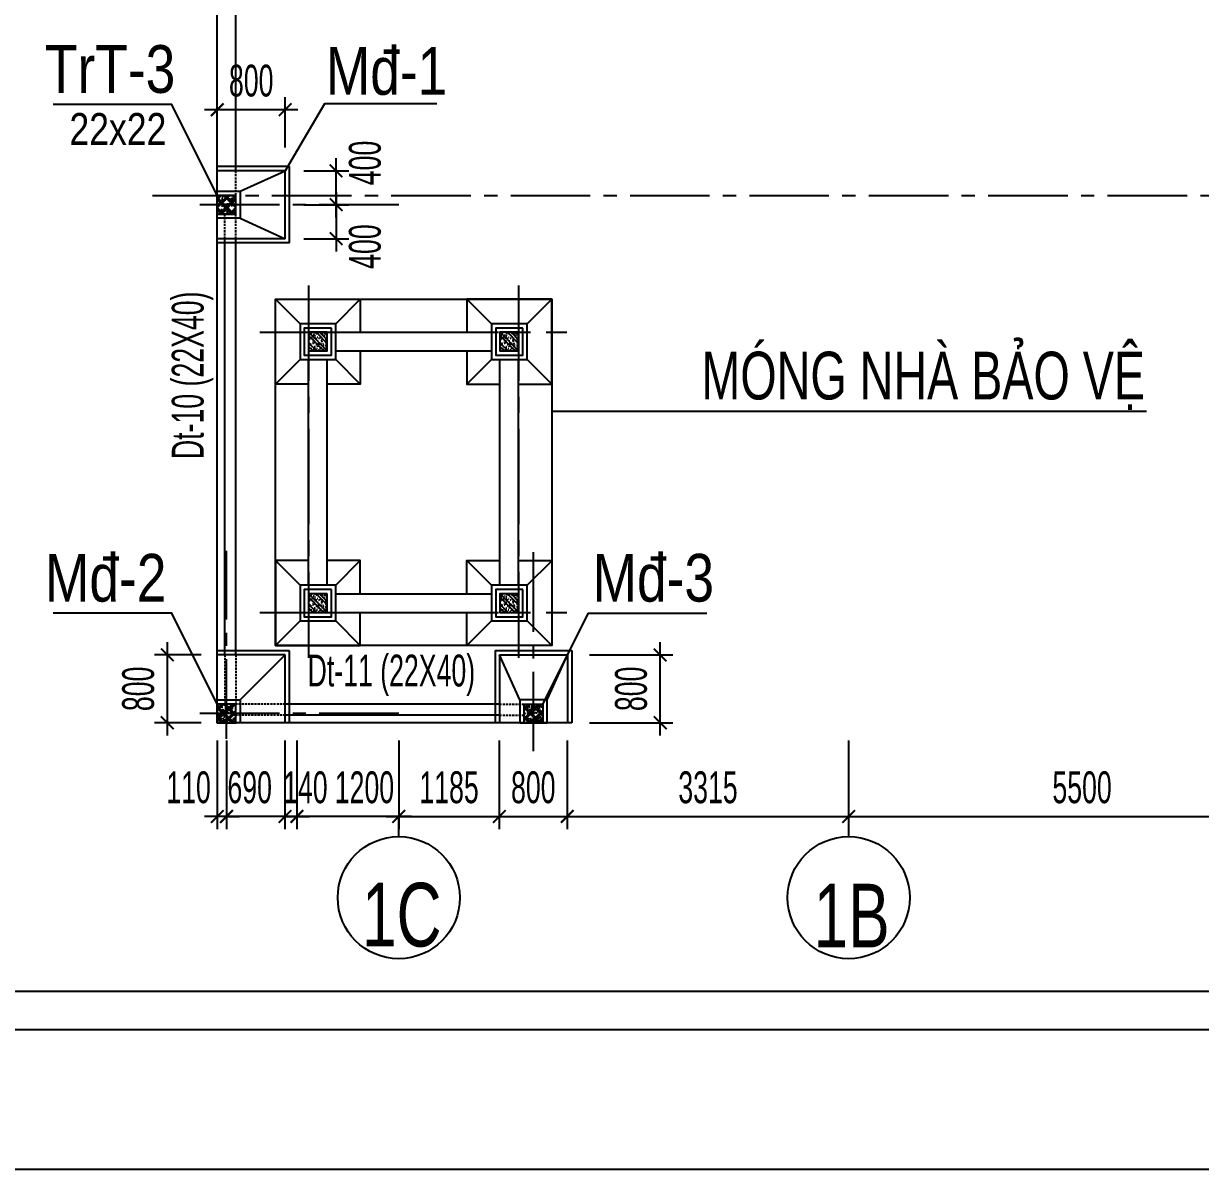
# Model space of a CAD drawing. Extents: x 195594 to 457145, y -254194 to -165094.
# Drawn here: x 208329 to 222194, y -254194 to -240694 of the extents above; entities that cross this region are included whole.
import ezdxf
from ezdxf.enums import TextEntityAlignment as Align

# ---------------------------------------------------------------- set-up
doc = ezdxf.new("R2010")
doc.units = 0
doc.header["$LTSCALE"] = 0.5
doc.header["$MEASUREMENT"] = 0
doc.linetypes.add('CENTER2', pattern=[1.125, 0.75, -0.125, 0.125, -0.125])
doc.linetypes.add('HIDDEN', pattern=[0.375, 0.25, -0.125])
doc.layers.get('0').update_dxf_attribs({"linetype": 'CONTINUOUS'})
doc.layers.get('Defpoints').update_dxf_attribs({"linetype": 'CONTINUOUS'})
for name, color, linetype in [('CDC -TEXT KHUNG', 7, 'CONTINUOUS'), ('CDC-KHUNGTEN', 7, 'CONTINUOUS'), ('CDC.01.AXIS', 160, 'CENTER2'), ('CDC.02.DIM', 1, 'CONTINUOUS'), ('CDC.03.BORDER', 3, 'CONTINUOUS'), ('CDC.04.HIDDEN', 8, 'HIDDEN'), ('CDC.06.TEXT', 2, 'CONTINUOUS'), ('CDC.10.HATCH', 9, 'CONTINUOUS'), ('CDC.11.NOTE', 8, 'CONTINUOUS'), ('CDC.14.STEELNUM', 9, 'CONTINUOUS')]:
    doc.layers.add(name, color=color, linetype=linetype)
doc.layers.add('Tpl_Bound', color=1, linetype='CONTINUOUS', plot=False)
doc.styles.add('ARIAL', font='arial.ttf', dxfattribs={"width": 0.6})
doc.dimstyles.new('150', dxfattribs={"dimscale": 150, "dimtxt": 2.5, "dimasz": 1, "dimexe": 1, "dimexo": 0, "dimgap": 1, "dimtad": 1, "dimdec": 0, "dimdsep": 46, "dimtxsty": 'ARIAL', "dimblk": 'ARCHTICK', "dimcen": 1, "dimdle": 1, "dimclrd": 1, "dimclre": 1, "dimclrt": 2, "dimadec": 0, "dimazin": 0, "dimtfac": 0.00072, "dimtdec": 0, "dimtix": 1, "dimtmove": 2, "dimatfit": 3, "dimldrblk": 'ARCHTICK', "dimfxl": 1, "dimtolj": 1, "dimarcsym": 0})
pattern_1 = [(140, (564264.32, -1905488.6), (12.550427, 143.4520365), [15, -165]), (85, (564264.32, -1905488.6), (-150.438427, -27.750267), [12, -132]), (190.4514, (564265.37, -1905476.64), (-137.887908, 115.701876), [12.748038, -140.228422]), (136.1842, (564224.32, -1905488.6), (33.103803, 213.44821), [22.5, -247.5]), (186.6356, (564227.08, -1905470.8), (-194.823574, 186.93254), [19.122058, -210.3426]), (81.1842, (564224.32, -1905488.6), (-194.82372, 186.93239), [18, -198]), (111, (564234.32, -1905468.6), (80.523778, 119.3814104), [15, -165]), (56, (564234.32, -1905468.6), (-145.030009, 48.663066), [12, -132]), (161.4514, (564241.03, -1905458.65), (-64.506099, 168.044526), [12.748038, -140.228422]), (127.5, (564264.325, -1905488.597), (-66.5787708, 2.431971), [0, -130.4, 0, -134, 0, -132.5]), (97.5, (564264.325, -1905488.6), (-78.8823424, 52.6139075), [0, -76.4, 0, -127.4, 0, -50.5]), (57.5, (564264.325, -1905533.197), (4.5109743, 106.7644872), [0, -50, 0, -156, 0, -207]), (47.5, (564264.32, -1905553.2), (-20.0209965, 116.637234), [0, -65, 0, -103.6, 0, -147]), (135, (564264.325, -1905488.6), (-60.1040764, -60.1040764), []), (135, (564239.825, -1905488.6), (-60.1040764, -60.1040764), [])]

# ---------------------------------------------------------------- blocks, each defined once
blk = doc.blocks.new('_ARCHTICK')
at = {"color": 0, "linetype": 'ByBlock', "const_width": 0.15}
blk.add_lwpolyline([(-0.5, -0.5), (0.5, 0.5)], dxfattribs=at)
blk = doc.blocks.new('*D201')
at = {"layer": 'CDC.02.DIM', "color": 1, "lineweight": -2, "transparency": 16777216}
for p, q in [((214734, -249140), (214734, -250185)), ((218049, -249140), (218049, -250185)), ((214584, -250035), (218199, -250035))]:
    blk.add_line(p, q, dxfattribs=at)
at = {"layer": 'Defpoints', "color": 0, "transparency": 16777216}
for p in [(214734, -249140), (218049, -249140), (218049, -250035)]:
    blk.add_point(p, dxfattribs=at)
at = {"layer": 'CDC.02.DIM', "color": 1, "lineweight": -2, "transparency": 16777216, "xscale": 150, "yscale": 150, "zscale": 150, "rotation": 180}
blk.add_blockref('_ARCHTICK', (214734, -250035), dxfattribs=at)
at = {"layer": 'CDC.02.DIM', "color": 1, "lineweight": -2, "transparency": 16777216, "xscale": 150, "yscale": 150, "zscale": 150}
blk.add_blockref('_ARCHTICK', (218049, -250035), dxfattribs=at)
at = {"layer": 'CDC.02.DIM', "color": 2, "transparency": 16777216, "insert": (216392, -249694), "char_height": 375, "attachment_point": 5, "style": 'ARIAL'}
blk.add_mtext('\\A1;3315', dxfattribs=at)
blk = doc.blocks.new('*D202')
at = {"layer": 'CDC.02.DIM', "color": 1, "lineweight": -2, "transparency": 16777216}
for p, q in [((218049, -249140), (218049, -250185)), ((223549, -249140), (223549, -250185)), ((217899, -250035), (223699, -250035))]:
    blk.add_line(p, q, dxfattribs=at)
at = {"layer": 'Defpoints', "color": 0, "transparency": 16777216}
for p in [(218049, -249140), (223549, -249140), (223549, -250035)]:
    blk.add_point(p, dxfattribs=at)
at = {"layer": 'CDC.02.DIM', "color": 1, "lineweight": -2, "transparency": 16777216, "xscale": 150, "yscale": 150, "zscale": 150, "rotation": 180}
blk.add_blockref('_ARCHTICK', (218049, -250035), dxfattribs=at)
at = {"layer": 'CDC.02.DIM', "color": 1, "lineweight": -2, "transparency": 16777216, "xscale": 150, "yscale": 150, "zscale": 150}
blk.add_blockref('_ARCHTICK', (223549, -250035), dxfattribs=at)
at = {"layer": 'CDC.02.DIM', "color": 2, "transparency": 16777216, "insert": (220799, -249694), "char_height": 375, "attachment_point": 5, "style": 'ARIAL'}
blk.add_mtext('\\A1;5500', dxfattribs=at)
blk = doc.blocks.new('*D213')
at = {"layer": 'CDC.02.DIM', "color": 1, "lineweight": -2, "transparency": 16777216}
for p, q in [((211550, -249140), (211550, -250185)), ((212749, -249140), (212749, -250185)), ((212899, -250035), (211400, -250035))]:
    blk.add_line(p, q, dxfattribs=at)
at = {"layer": 'Defpoints', "color": 0, "transparency": 16777216}
for p in [(211550, -249140), (212749, -249140), (211550, -250035)]:
    blk.add_point(p, dxfattribs=at)
at = {"layer": 'CDC.02.DIM', "color": 1, "lineweight": -2, "transparency": 16777216, "xscale": 150, "yscale": 150, "zscale": 150, "rotation": 180}
blk.add_blockref('_ARCHTICK', (211550, -250035), dxfattribs=at)
at = {"layer": 'CDC.02.DIM', "color": 1, "lineweight": -2, "transparency": 16777216, "xscale": 150, "yscale": 150, "zscale": 150}
blk.add_blockref('_ARCHTICK', (212749, -250035), dxfattribs=at)
at = {"layer": 'CDC.02.DIM', "color": 2, "transparency": 16777216, "insert": (212345, -249694), "char_height": 375, "attachment_point": 5, "style": 'ARIAL'}
blk.add_mtext('\\A1;1200', dxfattribs=at)
blk = doc.blocks.new('*D228')
at = {"layer": 'CDC.02.DIM', "color": 1, "lineweight": -2, "transparency": 16777216}
for p, q in [((210719, -249140), (210719, -250185)), ((211409, -249140), (211409, -250185)), ((211559, -250035), (210569, -250035))]:
    blk.add_line(p, q, dxfattribs=at)
at = {"layer": 'Defpoints', "color": 0, "transparency": 16777216}
for p in [(210719, -249140), (211409, -249140), (210719, -250035)]:
    blk.add_point(p, dxfattribs=at)
at = {"layer": 'CDC.02.DIM', "color": 1, "lineweight": -2, "transparency": 16777216, "xscale": 150, "yscale": 150, "zscale": 150, "rotation": 180}
blk.add_blockref('_ARCHTICK', (210719, -250035), dxfattribs=at)
at = {"layer": 'CDC.02.DIM', "color": 1, "lineweight": -2, "transparency": 16777216, "xscale": 150, "yscale": 150, "zscale": 150}
blk.add_blockref('_ARCHTICK', (211409, -250035), dxfattribs=at)
at = {"layer": 'CDC.02.DIM', "color": 2, "transparency": 16777216, "insert": (210993, -249694), "char_height": 375, "attachment_point": 5, "style": 'ARIAL'}
blk.add_mtext('\\A1;690', dxfattribs=at)
blk = doc.blocks.new('*D304')
at = {"layer": 'CDC.02.DIM', "color": 1, "lineweight": -2, "transparency": 16777216}
for p, q in [((210611, -249140), (210611, -250185)), ((210721, -249140), (210721, -250185)), ((210611, -250035), (210461, -250035)), ((210721, -250035), (210611, -250035)), ((210721, -250035), (210871, -250035))]:
    blk.add_line(p, q, dxfattribs=at)
at = {"layer": 'Defpoints', "color": 0, "transparency": 16777216}
for p in [(210611, -249140), (210721, -249140), (210611, -250035)]:
    blk.add_point(p, dxfattribs=at)
at = {"layer": 'CDC.02.DIM', "color": 1, "lineweight": -2, "transparency": 16777216, "xscale": 150, "yscale": 150, "zscale": 150}
blk.add_blockref('_ARCHTICK', (210611, -250035), dxfattribs=at)
at = {"layer": 'CDC.02.DIM', "color": 1, "lineweight": -2, "transparency": 16777216, "xscale": 150, "yscale": 150, "zscale": 150, "rotation": 180}
blk.add_blockref('_ARCHTICK', (210721, -250035), dxfattribs=at)
at = {"layer": 'CDC.02.DIM', "color": 2, "transparency": 16777216, "insert": (210273, -249694), "char_height": 375, "attachment_point": 5, "style": 'ARIAL'}
blk.add_mtext('\\A1;110', dxfattribs=at)
blk = doc.blocks.new('Mđ')
at = {"layer": 'CDC.10.HATCH'}
h = blk.add_hatch(dxfattribs=at)
h.set_pattern_fill('CHAU-01', color=256, scale=20, angle=90, style=0, pattern_type=2)
h.set_pattern_definition([(140, (558407.02, -1874956.22), (12.550427, 143.4520365), [15, -165]), (85, (558407.02, -1874956.22), (-150.438427, -27.750267), [12, -132]), (190.4514, (558408.06, -1874944.26), (-137.887908, 115.701876), [12.748038, -140.228422]), (136.1842, (558367.02, -1874956.22), (33.103803, 213.44821), [22.5, -247.5]), (186.6356, (558369.78, -1874938.43), (-194.823574, 186.93254), [19.122058, -210.3426]), (81.1842, (558367.02, -1874956.22), (-194.82372, 186.93239), [18, -198]), (111, (558377.02, -1874936.22), (80.523778, 119.3814104), [15, -165]), (56, (558377.02, -1874936.22), (-145.030009, 48.663066), [12, -132]), (161.4514, (558383.73, -1874926.27), (-64.506099, 168.044526), [12.748038, -140.228422]), (127.5, (558407.02, -1874956.217), (-66.5787708, 2.431971), [0, -130.4, 0, -134, 0, -132.5]), (97.5, (558407.02, -1874956.22), (-78.8823424, 52.6139075), [0, -76.4, 0, -127.4, 0, -50.5]), (57.5, (558407.02, -1875000.82), (4.5109743, 106.7644872), [0, -50, 0, -156, 0, -207]), (47.5, (558407.02, -1875020.82), (-20.0209965, 116.637234), [0, -65, 0, -103.6, 0, -147]), (135, (558407.02, -1874956.22), (-60.1040764, -60.1040764), []), (135, (558382.52, -1874956.22), (-60.1040764, -60.1040764), [])])
h.paths.add_polyline_path([(391479, -144098), (391549, -144098), (391549, -143948), (391479, -143948)])
h.paths.add_polyline_path([(391549, -144098), (391699, -144098), (391699, -143948), (391549, -143948)])
h.paths.add_polyline_path([(391699, -143948), (391699, -143878), (391549, -143878), (391549, -143948)])
h.paths.add_polyline_path([(391479, -143878), (391479, -143948), (391549, -143948), (391549, -143878)])
at = {"layer": 'CDC.03.BORDER'}
for p, q in [((390849, -143828), (390849, -143538)), ((390849, -143538), (391699, -143538)), ((390899, -143828), (390899, -143588)), ((390899, -143588), (391699, -143588)), ((390849, -144438), (390849, -143828)), ((390899, -144388), (390899, -143828)), ((390849, -144438), (391699, -144438)), ((390899, -144388), (391699, -144388))]:
    blk.add_line(p, q, dxfattribs=at)
at = {"layer": 'CDC.10.HATCH'}
for p, q in [((391429, -143828), (390899, -143588)), ((391429, -144148), (390899, -144388))]:
    blk.add_line(p, q, dxfattribs=at)
for points in [[(391699, -143828), (391429, -143828), (391429, -144148), (391699, -144148)], [(391479, -143878), (391699, -143878), (391699, -144098), (391479, -144098)]]:
    blk.add_lwpolyline(points, close=True, dxfattribs=at)
blk = doc.blocks.new('fadgdfg')
at = {"layer": 'CDC.10.HATCH'}
h = blk.add_hatch(dxfattribs=at)
h.set_pattern_fill('CHAU-01', color=256, scale=20, angle=90, style=0, pattern_type=2)
h.set_pattern_definition(pattern_1)
h.paths.add_polyline_path([(397337, -174631), (397407, -174631), (397407, -174481), (397337, -174481)])
h.paths.add_polyline_path([(397407, -174631), (397557, -174631), (397557, -174481), (397407, -174481)])
h.paths.add_polyline_path([(397557, -174481), (397557, -174411), (397407, -174411), (397407, -174481)])
h.paths.add_polyline_path([(397337, -174411), (397337, -174481), (397407, -174481), (397407, -174411)])
h = blk.add_hatch(dxfattribs=at)
h.set_pattern_fill('CHAU-01', color=256, scale=20, angle=90, style=0, pattern_type=2)
h.set_pattern_definition(pattern_1)
h.paths.add_polyline_path([(397337, -174631), (397407, -174631), (397407, -174481), (397337, -174481)])
h.paths.add_polyline_path([(397407, -174631), (397557, -174631), (397557, -174481), (397407, -174481)])
h.paths.add_polyline_path([(397557, -174481), (397557, -174411), (397407, -174411), (397407, -174481)])
h.paths.add_polyline_path([(397337, -174411), (397337, -174481), (397407, -174481), (397407, -174411)])
at = {"layer": 'CDC.03.BORDER'}
for p, q in [((396707, -174171), (396707, -173781)), ((396707, -173781), (397557, -173781)), ((396707, -174171), (396707, -173781)), ((396707, -173781), (397557, -173781)), ((396757, -174171), (396757, -173831)), ((396757, -173831), (397557, -173831)), ((396757, -174171), (396757, -173831)), ((396757, -173831), (397557, -173831)), ((396707, -174631), (396707, -174171)), ((396707, -174631), (396707, -174171)), ((396757, -174631), (396757, -174171)), ((396757, -174631), (396757, -174171)), ((397557, -174631), (397557, -174361)), ((397557, -174631), (397557, -174361)), ((397287, -174631), (397557, -174631)), ((397287, -174631), (397557, -174631))]:
    blk.add_line(p, q, dxfattribs=at)
at = {"layer": 'CDC.10.HATCH'}
blk.add_line((397287, -174361), (396757, -173831), dxfattribs=at)
blk.add_line((397287, -174361), (396757, -173831), dxfattribs=at)
blk.add_lwpolyline([(397557, -174631), (397557, -174361), (397287, -174361), (397287, -174631)], dxfattribs=at)
blk.add_lwpolyline([(397557, -174631), (397557, -174361), (397287, -174361), (397287, -174631)], dxfattribs=at)
blk.add_lwpolyline([(397337, -174411), (397557, -174411), (397557, -174631), (397337, -174631)], close=True, dxfattribs=at)
blk.add_lwpolyline([(397337, -174411), (397557, -174411), (397557, -174631), (397337, -174631)], close=True, dxfattribs=at)
blk = doc.blocks.new('fádfs')
at = {"layer": 'CDC.03.BORDER'}
blk.add_blockref('fadgdfg', (0, 0), dxfattribs=at)
blk = doc.blocks.new('fadfá')
at = {"layer": 'CDC.10.HATCH'}
h = blk.add_hatch(dxfattribs=at)
h.set_pattern_fill('BETONG', color=256, scale=12, angle=90, style=0, pattern_type=2)
h.set_pattern_definition([(135, (139794.09, -3910160.69), (-63.6396103, -63.6396103), []), (135, (139794.09, -3910118.26), (-63.6396103, -63.6396103), []), (140, (139794.09, -3910160.686), (7.5302562, 86.0712219), [9, -99]), (85, (139794.09, -3910160.69), (-90.263056, -16.65016), [7.2, -79.2]), (190.4514, (139794.72, -3910153.51), (-82.732745, 69.4211258), [7.6488228, -84.1370534]), (136.1842, (139770.09, -3910160.69), (19.8622817, 128.0689258), [13.5, -148.5]), (186.6356, (139771.75, -3910150.01), (-116.8941445, 112.1595247), [11.4732346, -126.20556]), (81.1842, (139770.1, -3910160.69), (-116.894232, 112.1594334), [10.8, -118.8]), (111, (139776.09, -3910148.686), (48.3142669, 71.6288463), [9, -99]), (56, (139776.09, -3910148.69), (-87.0180054, 29.1978398), [7.2, -79.2]), (161.4514, (139780.12, -3910142.72), (-38.7036596, 100.8267154), [7.6488228, -84.1370534]), (127.5, (139794.094, -3910160.686), (-39.94726246, 1.45918264), [0, -78.24, 0, -80.4, 0, -79.5]), (97.5, (139794.094, -3910160.686), (-47.32940543, 31.5683445), [0, -45.84, 0, -76.44, 0, -30.3]), (57.5, (139794.094, -3910187.446), (2.7065846, 64.05869234), [0, -30, 0, -93.6, 0, -124.2]), (47.5, (139794.094, -3910199.446), (-12.0125979, 69.9823403), [0, -39, 0, -62.16, 0, -88.2])])
h.paths.add_polyline_path([(236685, -339477), (236685, -339697), (236905, -339697), (236905, -339477)])
h = blk.add_hatch(dxfattribs=at)
h.set_pattern_fill('BETONG', color=256, scale=12, angle=90, style=0, pattern_type=2)
h.set_pattern_definition([(135, (142049.09, -3910160.69), (-63.6396103, -63.6396103), []), (135, (142049.09, -3910118.26), (-63.6396103, -63.6396103), []), (140, (142049.09, -3910160.686), (7.5302562, 86.0712219), [9, -99]), (85, (142049.09, -3910160.69), (-90.263056, -16.65016), [7.2, -79.2]), (190.4514, (142049.72, -3910153.51), (-82.732745, 69.4211258), [7.6488228, -84.1370534]), (136.1842, (142025.09, -3910160.69), (19.8622817, 128.0689258), [13.5, -148.5]), (186.6356, (142026.75, -3910150.01), (-116.8941445, 112.1595247), [11.4732346, -126.20556]), (81.1842, (142025.1, -3910160.69), (-116.894232, 112.1594334), [10.8, -118.8]), (111, (142031.09, -3910148.686), (48.3142669, 71.6288463), [9, -99]), (56, (142031.09, -3910148.69), (-87.0180054, 29.1978398), [7.2, -79.2]), (161.4514, (142035.12, -3910142.72), (-38.7036596, 100.8267154), [7.6488228, -84.1370534]), (127.5, (142049.094, -3910160.686), (-39.94726246, 1.45918264), [0, -78.24, 0, -80.4, 0, -79.5]), (97.5, (142049.094, -3910160.686), (-47.32940543, 31.5683445), [0, -45.84, 0, -76.44, 0, -30.3]), (57.5, (142049.094, -3910187.446), (2.7065846, 64.05869234), [0, -30, 0, -93.6, 0, -124.2]), (47.5, (142049.094, -3910199.446), (-12.0125979, 69.9823403), [0, -39, 0, -62.16, 0, -88.2])])
h.paths.add_polyline_path([(238940, -339477), (238940, -339697), (239160, -339697), (239160, -339477)])
h = blk.add_hatch(dxfattribs=at)
h.set_pattern_fill('BETONG', color=256, scale=12, angle=90, style=0, pattern_type=2)
h.set_pattern_definition([(135, (139794.09, -3913240.69), (-63.6396103, -63.6396103), []), (135, (139794.09, -3913198.26), (-63.6396103, -63.6396103), []), (140, (139794.09, -3913240.686), (7.5302562, 86.0712219), [9, -99]), (85, (139794.09, -3913240.69), (-90.263056, -16.65016), [7.2, -79.2]), (190.4514, (139794.72, -3913233.51), (-82.732745, 69.4211258), [7.6488228, -84.1370534]), (136.1842, (139770.09, -3913240.69), (19.8622817, 128.0689258), [13.5, -148.5]), (186.6356, (139771.75, -3913230.01), (-116.8941445, 112.1595247), [11.4732346, -126.20556]), (81.1842, (139770.1, -3913240.69), (-116.894232, 112.1594334), [10.8, -118.8]), (111, (139776.09, -3913228.686), (48.3142669, 71.6288463), [9, -99]), (56, (139776.09, -3913228.69), (-87.0180054, 29.1978398), [7.2, -79.2]), (161.4514, (139780.12, -3913222.72), (-38.7036596, 100.8267154), [7.6488228, -84.1370534]), (127.5, (139794.094, -3913240.686), (-39.94726246, 1.45918264), [0, -78.24, 0, -80.4, 0, -79.5]), (97.5, (139794.094, -3913240.686), (-47.32940543, 31.5683445), [0, -45.84, 0, -76.44, 0, -30.3]), (57.5, (139794.094, -3913267.446), (2.7065846, 64.05869234), [0, -30, 0, -93.6, 0, -124.2]), (47.5, (139794.094, -3913279.446), (-12.0125979, 69.9823403), [0, -39, 0, -62.16, 0, -88.2])])
h.paths.add_polyline_path([(236685, -342557), (236685, -342777), (236905, -342777), (236905, -342557)])
h = blk.add_hatch(dxfattribs=at)
h.set_pattern_fill('BETONG', color=256, scale=12, angle=90, style=0, pattern_type=2)
h.set_pattern_definition([(135, (142049.09, -3913240.69), (-63.6396103, -63.6396103), []), (135, (142049.09, -3913198.26), (-63.6396103, -63.6396103), []), (140, (142049.09, -3913240.686), (7.5302562, 86.0712219), [9, -99]), (85, (142049.09, -3913240.69), (-90.263056, -16.65016), [7.2, -79.2]), (190.4514, (142049.72, -3913233.51), (-82.732745, 69.4211258), [7.6488228, -84.1370534]), (136.1842, (142025.09, -3913240.69), (19.8622817, 128.0689258), [13.5, -148.5]), (186.6356, (142026.75, -3913230.01), (-116.8941445, 112.1595247), [11.4732346, -126.20556]), (81.1842, (142025.1, -3913240.69), (-116.894232, 112.1594334), [10.8, -118.8]), (111, (142031.09, -3913228.686), (48.3142669, 71.6288463), [9, -99]), (56, (142031.09, -3913228.69), (-87.0180054, 29.1978398), [7.2, -79.2]), (161.4514, (142035.12, -3913222.72), (-38.7036596, 100.8267154), [7.6488228, -84.1370534]), (127.5, (142049.094, -3913240.686), (-39.94726246, 1.45918264), [0, -78.24, 0, -80.4, 0, -79.5]), (97.5, (142049.094, -3913240.686), (-47.32940543, 31.5683445), [0, -45.84, 0, -76.44, 0, -30.3]), (57.5, (142049.094, -3913267.446), (2.7065846, 64.05869234), [0, -30, 0, -93.6, 0, -124.2]), (47.5, (142049.094, -3913279.446), (-12.0125979, 69.9823403), [0, -39, 0, -62.16, 0, -88.2])])
h.paths.add_polyline_path([(238940, -342557), (238940, -342777), (239160, -342777), (239160, -342557)])
blk.add_lwpolyline([(236295, -339087), (239550, -339087), (239550, -343167), (236295, -343167)], close=True)
at = {"layer": 'CDC.01.AXIS', "ltscale": 3000}
for p, q in [((236685, -338925), (236685, -343312)), ((239160, -338925), (239160, -343312)), ((236111, -339477), (239726, -339477)), ((236111, -342777), (239726, -342777))]:
    blk.add_line(p, q, dxfattribs=at)
at = {"layer": 'CDC.03.BORDER'}
for p, q in [((236585, -339377), (236295, -339087)), ((237005, -339377), (237295, -339087)), ((238840, -339377), (238550, -339087)), ((239260, -339377), (239550, -339087)), ((237005, -339477), (238840, -339477)), ((236585, -339797), (236295, -340087)), ((236685, -342457), (236685, -339797)), ((237005, -339797), (237295, -340087)), ((238840, -339797), (238550, -340087)), ((239160, -342457), (239160, -339797)), ((239260, -339797), (239550, -340087)), ((236585, -342457), (236295, -342167)), ((237005, -342457), (237295, -342167)), ((238840, -342457), (238550, -342167)), ((239260, -342457), (239550, -342168)), ((237005, -342777), (238840, -342777)), ((236585, -342877), (236295, -343167)), ((237005, -342877), (237295, -343167)), ((238840, -342877), (238550, -343167)), ((239260, -342877), (239550, -343167))]:
    blk.add_line(p, q, dxfattribs=at)
for points in [[(236685, -340087), (236295, -340087), (236295, -339087), (237295, -339087), (237295, -339477)], [(239160, -340087), (239550, -340087), (239550, -339087), (238550, -339087), (238550, -339477)], [(236905, -339477), (236685, -339477), (236685, -339697), (236905, -339697), (236905, -339477)], [(239160, -339477), (238940, -339477), (238940, -339697), (239160, -339697), (239160, -339477)], [(237295, -339697), (237295, -340087), (236905, -340087)], [(236905, -342457), (236905, -339797)], [(237005, -339697), (238840, -339697)], [(238550, -339697), (238550, -340087), (238940, -340087)], [(238940, -342457), (238940, -339797)], [(236685, -342167), (236295, -342167), (236295, -343167), (237295, -343167), (237295, -342777)], [(237295, -342557), (237295, -342167), (236905, -342167)], [(239160, -342167), (239550, -342167), (239550, -343167), (238550, -343167), (238550, -342777)], [(238550, -342557), (238550, -342167), (238941, -342167)], [(236905, -342557), (236685, -342557), (236685, -342777), (236905, -342777), (236905, -342557)], [(237005, -342557), (238840, -342557)], [(239160, -342557), (238940, -342557), (238940, -342777), (239160, -342777), (239160, -342557)]]:
    blk.add_lwpolyline(points, dxfattribs=at)
for points in [[(237005, -339377), (236585, -339377), (236585, -339797), (237005, -339797)], [(239260, -339377), (238840, -339377), (238840, -339797), (239260, -339797)], [(236955, -339427), (236635, -339427), (236635, -339747), (236955, -339747)], [(239210, -339427), (238890, -339427), (238890, -339747), (239210, -339747)], [(237005, -342457), (236585, -342457), (236585, -342877), (237005, -342877)], [(239260, -342457), (238840, -342457), (238840, -342877), (239260, -342877)], [(236955, -342507), (236635, -342507), (236635, -342827), (236955, -342827)], [(239210, -342507), (238890, -342507), (238890, -342827), (239210, -342827)]]:
    blk.add_lwpolyline(points, close=True, dxfattribs=at)
blk = doc.blocks.new('*D386')
at = {"layer": 'CDC.02.DIM', "color": 1, "lineweight": -2, "transparency": 16777216}
for p, q in [((212011, -242679), (212011, -243379)), ((211629, -242829), (212161, -242829)), ((211629, -243229), (212161, -243229))]:
    blk.add_line(p, q, dxfattribs=at)
at = {"layer": 'Defpoints', "color": 0, "transparency": 16777216}
for p in [(211629, -242829), (211629, -243229), (212011, -243229)]:
    blk.add_point(p, dxfattribs=at)
at = {"layer": 'CDC.02.DIM', "color": 1, "lineweight": -2, "transparency": 16777216, "xscale": 150, "yscale": 150, "zscale": 150}
for p, rotation in [((212011, -242829), 90), ((212011, -243229), 270)]:
    blk.add_blockref('_ARCHTICK', p, dxfattribs=dict(at, rotation=rotation))
at = {"layer": 'CDC.02.DIM', "color": 2, "transparency": 16777216, "insert": (212352, -243322), "char_height": 375, "attachment_point": 5, "rotation": 90, "style": 'ARIAL'}
blk.add_mtext('\\A1;400', dxfattribs=at)
blk = doc.blocks.new('*D387')
at = {"layer": 'CDC.02.DIM', "color": 1, "lineweight": -2, "transparency": 16777216}
for p, q in [((212011, -242979), (212011, -242279)), ((211629, -242429), (212161, -242429)), ((211629, -242829), (212161, -242829))]:
    blk.add_line(p, q, dxfattribs=at)
at = {"layer": 'Defpoints', "color": 0, "transparency": 16777216}
for p in [(211629, -242429), (212011, -242429), (211629, -242829)]:
    blk.add_point(p, dxfattribs=at)
at = {"layer": 'CDC.02.DIM', "color": 1, "lineweight": -2, "transparency": 16777216, "xscale": 150, "yscale": 150, "zscale": 150}
for p, rotation in [((212011, -242429), 90), ((212011, -242829), 270)]:
    blk.add_blockref('_ARCHTICK', p, dxfattribs=dict(at, rotation=rotation))
at = {"layer": 'CDC.02.DIM', "color": 2, "transparency": 16777216, "insert": (212352, -242337), "char_height": 375, "attachment_point": 5, "rotation": 90, "style": 'ARIAL'}
blk.add_mtext('\\A1;400', dxfattribs=at)
blk = doc.blocks.new('*D388')
at = {"layer": 'CDC.02.DIM', "color": 1, "lineweight": -2, "transparency": 16777216}
for p, q in [((210611, -242155), (210611, -241560)), ((211411, -242155), (211411, -241560)), ((211561, -241710), (210461, -241710))]:
    blk.add_line(p, q, dxfattribs=at)
at = {"layer": 'Defpoints', "color": 0, "transparency": 16777216}
for p in [(210611, -241710), (210611, -242155), (211411, -242155)]:
    blk.add_point(p, dxfattribs=at)
at = {"layer": 'CDC.02.DIM', "color": 1, "lineweight": -2, "transparency": 16777216, "xscale": 150, "yscale": 150, "zscale": 150, "rotation": 180}
blk.add_blockref('_ARCHTICK', (210611, -241710), dxfattribs=at)
at = {"layer": 'CDC.02.DIM', "color": 1, "lineweight": -2, "transparency": 16777216, "xscale": 150, "yscale": 150, "zscale": 150}
blk.add_blockref('_ARCHTICK', (211411, -241710), dxfattribs=at)
at = {"layer": 'CDC.02.DIM', "color": 2, "transparency": 16777216, "insert": (211011, -241369), "char_height": 375, "attachment_point": 5, "style": 'ARIAL'}
blk.add_mtext('\\A1;800', dxfattribs=at)
blk = doc.blocks.new('*D394')
at = {"layer": 'CDC.02.DIM', "color": 1, "lineweight": -2, "transparency": 16777216}
for p, q in [((215829, -249082), (215829, -247982)), ((214995, -248132), (215979, -248132)), ((214995, -248932), (215979, -248932))]:
    blk.add_line(p, q, dxfattribs=at)
at = {"layer": 'Defpoints', "color": 0, "transparency": 16777216}
for p in [(214995, -248132), (215829, -248132), (214995, -248932)]:
    blk.add_point(p, dxfattribs=at)
at = {"layer": 'CDC.02.DIM', "color": 1, "lineweight": -2, "transparency": 16777216, "xscale": 150, "yscale": 150, "zscale": 150}
for p, rotation in [((215829, -248132), 90), ((215829, -248932), 270)]:
    blk.add_blockref('_ARCHTICK', p, dxfattribs=dict(at, rotation=rotation))
at = {"layer": 'CDC.02.DIM', "color": 2, "transparency": 16777216, "insert": (215487, -248532), "char_height": 375, "attachment_point": 5, "rotation": 90, "style": 'ARIAL'}
blk.add_mtext('\\A1;800', dxfattribs=at)
blk = doc.blocks.new('*D395')
at = {"layer": 'CDC.02.DIM', "color": 1, "lineweight": -2, "transparency": 16777216}
for p, q in [((211409, -249140), (211409, -250185)), ((211549, -249140), (211549, -250185)), ((211409, -250035), (211259, -250035)), ((211409, -250035), (211549, -250035)), ((211549, -250035), (211699, -250035))]:
    blk.add_line(p, q, dxfattribs=at)
at = {"layer": 'Defpoints', "color": 0, "transparency": 16777216}
for p in [(211409, -249140), (211549, -249140), (211549, -250035)]:
    blk.add_point(p, dxfattribs=at)
at = {"layer": 'CDC.02.DIM', "color": 1, "lineweight": -2, "transparency": 16777216, "xscale": 150, "yscale": 150, "zscale": 150}
blk.add_blockref('_ARCHTICK', (211409, -250035), dxfattribs=at)
at = {"layer": 'CDC.02.DIM', "color": 1, "lineweight": -2, "transparency": 16777216, "xscale": 150, "yscale": 150, "zscale": 150, "rotation": 180}
blk.add_blockref('_ARCHTICK', (211549, -250035), dxfattribs=at)
at = {"layer": 'CDC.02.DIM', "color": 2, "transparency": 16777216, "insert": (211649, -249694), "char_height": 375, "attachment_point": 5, "style": 'ARIAL'}
blk.add_mtext('\\A1;140', dxfattribs=at)
blk = doc.blocks.new('*D396')
at = {"layer": 'CDC.02.DIM', "color": 1, "lineweight": -2, "transparency": 16777216}
for p, q in [((210022, -247982), (210022, -249082)), ((210423, -248132), (209872, -248132)), ((210423, -248932), (209872, -248932))]:
    blk.add_line(p, q, dxfattribs=at)
at = {"layer": 'Defpoints', "color": 0, "transparency": 16777216}
for p in [(210423, -248132), (210022, -248932), (210423, -248932)]:
    blk.add_point(p, dxfattribs=at)
at = {"layer": 'CDC.02.DIM', "color": 1, "lineweight": -2, "transparency": 16777216, "xscale": 150, "yscale": 150, "zscale": 150}
for p, rotation in [((210022, -248132), 90), ((210022, -248932), 270)]:
    blk.add_blockref('_ARCHTICK', p, dxfattribs=dict(at, rotation=rotation))
at = {"layer": 'CDC.02.DIM', "color": 2, "transparency": 16777216, "insert": (209681, -248532), "char_height": 375, "attachment_point": 5, "rotation": 90, "style": 'ARIAL'}
blk.add_mtext('\\A1;800', dxfattribs=at)
blk = doc.blocks.new('*D397')
at = {"layer": 'CDC.02.DIM', "color": 1, "lineweight": -2, "transparency": 16777216}
for p, q in [((212749, -249140), (212749, -250185)), ((213934, -249140), (213934, -250185)), ((212599, -250035), (214084, -250035))]:
    blk.add_line(p, q, dxfattribs=at)
at = {"layer": 'Defpoints', "color": 0, "transparency": 16777216}
for p in [(212749, -249140), (213934, -249140), (213934, -250035)]:
    blk.add_point(p, dxfattribs=at)
at = {"layer": 'CDC.02.DIM', "color": 1, "lineweight": -2, "transparency": 16777216, "xscale": 150, "yscale": 150, "zscale": 150, "rotation": 180}
blk.add_blockref('_ARCHTICK', (212749, -250035), dxfattribs=at)
at = {"layer": 'CDC.02.DIM', "color": 1, "lineweight": -2, "transparency": 16777216, "xscale": 150, "yscale": 150, "zscale": 150}
blk.add_blockref('_ARCHTICK', (213934, -250035), dxfattribs=at)
at = {"layer": 'CDC.02.DIM', "color": 2, "transparency": 16777216, "insert": (213342, -249694), "char_height": 375, "attachment_point": 5, "style": 'ARIAL'}
blk.add_mtext('\\A1;1185', dxfattribs=at)
blk = doc.blocks.new('*D398')
at = {"layer": 'CDC.02.DIM', "color": 1, "lineweight": -2, "transparency": 16777216}
for p, q in [((213934, -249140), (213934, -250185)), ((214734, -249140), (214734, -250185)), ((213784, -250035), (214884, -250035))]:
    blk.add_line(p, q, dxfattribs=at)
at = {"layer": 'Defpoints', "color": 0, "transparency": 16777216}
for p in [(213934, -249140), (214734, -249140), (214734, -250035)]:
    blk.add_point(p, dxfattribs=at)
at = {"layer": 'CDC.02.DIM', "color": 1, "lineweight": -2, "transparency": 16777216, "xscale": 150, "yscale": 150, "zscale": 150, "rotation": 180}
blk.add_blockref('_ARCHTICK', (213934, -250035), dxfattribs=at)
at = {"layer": 'CDC.02.DIM', "color": 1, "lineweight": -2, "transparency": 16777216, "xscale": 150, "yscale": 150, "zscale": 150}
blk.add_blockref('_ARCHTICK', (214734, -250035), dxfattribs=at)
at = {"layer": 'CDC.02.DIM', "color": 2, "transparency": 16777216, "insert": (214334, -249694), "char_height": 375, "attachment_point": 5, "style": 'ARIAL'}
blk.add_mtext('\\A1;800', dxfattribs=at)
blk = doc.blocks.new('Khung tên chuẩn')
at = {"layer": 'CDC-KHUNGTEN'}
blk.add_lwpolyline([(30654.1, -246308.6), (30654.1, -189708.6), (-40445.9, -189708.6), (-40445.9, -246308.6)], close=True, dxfattribs=at)
at = {"layer": 'CDC.10.HATCH', "color": 8}
blk.add_lwpolyline([(-40745.9, -246608.6), (38754.1, -246608.6), (38754.1, -189408.6), (-40745.9, -189408.6)], close=True, dxfattribs=at)
at = {"layer": 'Defpoints', "color": 1}
blk.add_lwpolyline([(-44245.9, -247708.6), (-44245.9, -188308.6), (39854.1, -188308.6), (39854.1, -247708.6), (-44245.9, -247708.6)], close=True, dxfattribs=at)

msp = doc.modelspace()

# ---------------------------------------------------------------- hatches: boundary and pattern name
at = {"layer": 'CDC.10.HATCH'}
h = msp.add_hatch(dxfattribs=at)
h.set_pattern_fill('1BETONG2-BOP', color=256, scale=20, style=0, pattern_type=2)
h.set_pattern_definition([(50, (-129249.44, -246460.3), (143.452037, -12.550427), [15, -165]), (355, (-129249.44, -246460.3), (-27.750267, 150.438427), [12, -132]), (100.4514, (-129237.48, -246461.35), (115.701876, 137.88791), [12.74804, -140.22842]), (46.1842, (-129249.44, -246420.3), (213.44821, -33.1038), [22.5, -247.5]), (96.6356, (-129231.65, -246423.06), (186.93254, 194.82357), [19.12206, -210.3426]), (351.1842, (-129249.44, -246420.3), (186.93239, 194.82372), [18, -198]), (21, (-129229.44, -246430.3), (119.38141, -80.52378), [15, -165]), (226, (-129229.44, -246430.3), (134.376424, -73.10796), [12, -132]), (71.4514, (-129219.49, -246437.01), (168.044526, 64.5061), [12.74804, -140.22842]), (67.5, (-129249.44, -246460.304), (-31.183237, 58.874892), [0, -130.4, 0, -134, 0, -132.5]), (4.5, (-129249.44, -246460.304), (56.670185, 76.020638), [0, -76.4, 0, -127.4, 0, -50.5]), (327.5, (-129294.04, -246460.304), (106.764487, -4.510974), [0, -50, 0, -156, 0, -207]), (317.5, (-129314.04, -246460.3), (116.637234, 20.020996), [0, -65, 0, -103.6, 0, -147]), (315, (-129249.44, -246460.3), (60.104076, 60.104076), []), (315, (-129249.44, -246435.8), (60.104076, 60.104076), [])])
h.paths.add_polyline_path([(210831.5, -242719), (210611.5, -242719), (210611.5, -242939), (210831.5, -242939)])
h = msp.add_hatch(dxfattribs=at)
h.set_pattern_fill('1BETONG2-BOP', color=256, scale=20, style=0, pattern_type=2)
h.set_pattern_definition([(50, (-129249.44, -252453.3), (143.452037, -12.550427), [15, -165]), (355, (-129249.44, -252453.3), (-27.750267, 150.438427), [12, -132]), (100.4514, (-129237.48, -252454.35), (115.701876, 137.88791), [12.74804, -140.22842]), (46.1842, (-129249.44, -252413.3), (213.44821, -33.1038), [22.5, -247.5]), (96.6356, (-129231.65, -252416.06), (186.93254, 194.82357), [19.12206, -210.3426]), (351.1842, (-129249.44, -252413.3), (186.93239, 194.82372), [18, -198]), (21, (-129229.44, -252423.3), (119.38141, -80.52378), [15, -165]), (226, (-129229.44, -252423.3), (134.376424, -73.10796), [12, -132]), (71.4514, (-129219.49, -252430.01), (168.044526, 64.5061), [12.74804, -140.22842]), (67.5, (-129249.44, -252453.304), (-31.183237, 58.874892), [0, -130.4, 0, -134, 0, -132.5]), (4.5, (-129249.44, -252453.304), (56.670185, 76.020638), [0, -76.4, 0, -127.4, 0, -50.5]), (327.5, (-129294.04, -252453.304), (106.764487, -4.510974), [0, -50, 0, -156, 0, -207]), (317.5, (-129314.04, -252453.3), (116.637234, 20.020996), [0, -65, 0, -103.6, 0, -147]), (315, (-129249.44, -252453.3), (60.104076, 60.104076), []), (315, (-129249.44, -252428.8), (60.104076, 60.104076), [])])
h.paths.add_polyline_path([(210831.5, -248712), (210611.5, -248712), (210611.5, -248932), (210831.5, -248932)])
h = msp.add_hatch(dxfattribs=at)
h.set_pattern_fill('1BETONG2-BOP', color=256, scale=20, style=0, pattern_type=2)
h.set_pattern_definition([(50, (-125630.82, -252453.3), (143.452037, -12.550427), [15, -165]), (355, (-125630.82, -252453.3), (-27.750267, 150.438427), [12, -132]), (100.4514, (-125618.87, -252454.35), (115.701876, 137.88791), [12.74804, -140.22842]), (46.1842, (-125630.82, -252413.3), (213.44821, -33.1038), [22.5, -247.5]), (96.6356, (-125613.03, -252416.06), (186.93254, 194.82357), [19.12206, -210.3426]), (351.1842, (-125630.82, -252413.3), (186.93239, 194.82372), [18, -198]), (21, (-125610.82, -252423.3), (119.38141, -80.52378), [15, -165]), (226, (-125610.82, -252423.3), (134.376424, -73.10796), [12, -132]), (71.4514, (-125600.87, -252430.01), (168.044526, 64.5061), [12.74804, -140.22842]), (67.5, (-125630.82, -252453.304), (-31.183237, 58.874892), [0, -130.4, 0, -134, 0, -132.5]), (4.5, (-125630.82, -252453.304), (56.670185, 76.020638), [0, -76.4, 0, -127.4, 0, -50.5]), (327.5, (-125675.42, -252453.304), (106.764487, -4.510974), [0, -50, 0, -156, 0, -207]), (317.5, (-125695.42, -252453.3), (116.637234, 20.020996), [0, -65, 0, -103.6, 0, -147]), (315, (-125630.82, -252453.3), (60.104076, 60.104076), []), (315, (-125630.82, -252428.8), (60.104076, 60.104076), [])])
h.paths.add_polyline_path([(214446.5, -248712), (214446.5, -248932), (214230.1, -248932), (214230.1, -248712)])

# ---------------------------------------------------------------- linework, layer by layer
at = {"layer": 'CDC.01.AXIS', "ltscale": 2500}
for p, q in [((209848.9, -242722), (278460.8, -242722)), ((212749.4, -242829), (210389.3, -242829)), ((210721.5, -249120.2), (210721.5, -246906.9)), ((214336.5, -249267.1), (214336.5, -246906.9)), ((212749.4, -248822), (210389.3, -248822))]:
    msp.add_line(p, q, dxfattribs=at)
at = {"layer": 'CDC.03.BORDER'}
for p, q in [((210611.5, -248932), (210611.5, -224372)), ((210831.5, -242429.1), (210831.5, -239229.3)), ((210831.5, -242939), (210611.5, -242939)), ((210701.5, -248132), (210701.5, -243229.1)), ((210831.5, -248132), (210831.5, -243229.1)), ((210831.5, -248132), (210831.5, -243229.1)), ((213936.5, -248712), (211411.5, -248712)), ((214736.5, -248712), (214736.5, -248932)), ((214786.5, -248712), (214786.5, -248932)), ((213936.5, -248842), (211411.5, -248842)), ((210831.5, -248932), (210611.5, -248932)), ((214786.5, -248932), (210611.5, -248932))]:
    msp.add_line(p, q, dxfattribs=at)
for points in [[(210831.5, -242939), (210831.5, -242719), (210611.5, -242719), (210611.5, -242939)], [(210831.5, -248932), (210831.5, -248712), (210611.5, -248712), (210611.5, -248932)], [(214446.5, -248932), (214226.5, -248932), (214226.5, -248712), (214446.5, -248712), (214446.5, -248932)]]:
    msp.add_lwpolyline(points, dxfattribs=at)
at = {"layer": 'CDC.04.HIDDEN', "ltscale": 200}
for p, q in [((210831.5, -242719.1), (210831.5, -242429.1)), ((210701.5, -243229.1), (210701.5, -242939.1)), ((210831.5, -243229.1), (210831.5, -242939.1)), ((210831.5, -243229.1), (210831.5, -242939.1)), ((210701.5, -248132), (210701.5, -248712)), ((210831.5, -248132), (210831.5, -248712)), ((211411.5, -248712), (210831.5, -248712)), ((213936.5, -248712), (214226.5, -248712)), ((211411.5, -248842), (210831.5, -248842)), ((213936.5, -248842), (214226.5, -248842))]:
    msp.add_line(p, q, dxfattribs=at)
at = {"layer": 'CDC.11.NOTE'}
for p, q in [((214551.4, -245259), (221557.1, -245259)), ((212749.4, -250272.6), (212749.4, -250035.4)), ((218049.4, -250272.6), (218049.4, -250035.4))]:
    msp.add_line(p, q, dxfattribs=at)
for points in [[(210611.5, -242719), (210074.8, -241647.3), (208677.9, -241647.3)], [(213199.1, -241639.9), (211875.6, -241639.9), (211411.5, -242429.1)], [(210611.5, -248712), (210074.8, -247640.3), (208677.9, -247640.3)], [(214446.5, -248712), (214983.1, -247640.3), (216380.1, -247640.3)]]:
    msp.add_lwpolyline(points, dxfattribs=at)
for centre in [(212749.4, -250991.8), (218049.4, -250991.8)]:
    msp.add_circle(centre, 719.2, dxfattribs=at)
at = {"layer": 'Tpl_Bound', "color": 1}
msp.add_lwpolyline([(195594.3, -254193.8), (195594.3, -165093.8), (321744.3, -165093.8), (321744.3, -254193.8)], close=True, dxfattribs=at)

# ---------------------------------------------------------------- block references
at = {"layer": 'CDC -TEXT KHUNG', "color": 7, "xscale": 1.500000000771252, "yscale": 1.500000000771252, "zscale": 1.500000000771252}
msp.add_blockref('Khung tên chuẩn', (261963.1, 117369.1), dxfattribs=at)
at = {"layer": 'CDC.03.BORDER', "xscale": -1}
for name, p in [('Mđ', (602310.8, -98841)), ('fádfs', (608168.1, -74301.4))]:
    msp.add_blockref(name, p, dxfattribs=at)
at = {"layer": 'CDC.03.BORDER', "rotation": 270}
msp.add_blockref('Mđ', (358324.7, 142767.3), dxfattribs=at)
at = {"layer": 'CDC.14.STEELNUM'}
msp.add_blockref('fadfá', (-24998.5, 95145.1), dxfattribs=at)

# ---------------------------------------------------------------- texts
at = {"layer": 'CDC.06.TEXT', "style": 'ARIAL'}
for s, height, width, p in [('TrT-3', 562.5, 0.8, (208580.8, -241230.1)), ('MÓNG NHÀ BẢO VỆ', 562.5, 0.7, (216314.9, -244841.8)), ('Mđ-2', 562.5, 0.8, (208580.8, -247223.1)), ('Mđ-3', 562.5, 0.8, (215031.4, -247223.1)), ('Dt-11 (22X40)', 375, 0.6, (211675.2, -248316.2))]:
    msp.add_text(s, height=height, dxfattribs=dict(at, width=width)).set_placement(p, align=Align.MIDDLE_LEFT)
at = {"layer": 'CDC.06.TEXT', "style": 'ARIAL', "width": 0.8}
msp.add_text('Mđ-1', height=562.5, dxfattribs=at).set_placement((213321.7, -241533.6), align=Align.RIGHT)
msp.add_text('22x22', height=375, dxfattribs=at).set_placement((209440.5, -241936.3), align=Align.MIDDLE_CENTER)
at = {"layer": 'CDC.06.TEXT', "style": 'ARIAL', "width": 0.6}
msp.add_text('Dt-10 (22X40)', height=375, rotation=90, dxfattribs=at).set_placement((210262.9, -245825.4), align=Align.MIDDLE_LEFT)
at = {"layer": 'CDC.06.TEXT', "char_height": 750, "width": 696.96, "attachment_point": 8, "line_spacing_factor": 0.938532}
for s, insert in [('{\\fArial|b0|i0|c0|p34;\\W0.7;1C}', (212784.4, -251577.8)), ('{\\fArial|b0|i0|c0|p34;\\W0.7;1B}', (218084.4, -251577.8))]:
    msp.add_mtext(s, dxfattribs=dict(at, insert=insert))

# ---------------------------------------------------------------- dimensions: what is measured, and where the dimension line sits
at = {"layer": 'CDC.02.DIM'}
for base, p1, p2, angle, picture, middle in [((210611.5, -241710.1), (211411.5, -242154.7), (210611.5, -242154.7), 180, '*D388', (211011.5, -241368.6)), ((210022.1, -248932), (210423.4, -248132), (210423.4, -248932), 90, '*D396', (209680.7, -248532)), ((215828.9, -248132), (214994.7, -248932), (214994.7, -248132), 90, '*D394', (215487.5, -248532))]:
    dim = msp.add_linear_dim(base=base, p1=p1, p2=p2, angle=angle, dimstyle='150', override={"dimarcsym": 1}, dxfattribs=at)
    dim.commit()
    dim.dimension.update_dxf_attribs({"geometry": picture, "text_midpoint": middle})
for base, p2, angle, picture, middle in [((212010.9, -242429.1), (211629.5, -242429.1), 270, '*D387', (212352.4, -242336.7)), ((212010.9, -243229.1), (211629.5, -243229.1), 90, '*D386', (212352.4, -243321.6))]:
    dim = msp.add_linear_dim(base=base, p1=(211629.5, -242829.1), p2=p2, angle=angle, dimstyle='150', override={"dimarcsym": 1}, dxfattribs=at)
    dim.commit()
    dim.dimension.update_dxf_attribs({"geometry": picture, "text_midpoint": middle, "dimtype": 160})
for base, p1, p2, picture, middle in [((210611.5, -250035.4), (210721.5, -249139.6), (210611.5, -249139.6), '*D304', (210273.5, -249694)), ((210719.4, -250035.4), (211409.5, -249139.6), (210719.4, -249139.6), '*D228', (210992.5, -249694)), ((211549.9132289, -250035.4378803), (212749.4132289, -249139.6173845), (211549.9132289, -249139.6173845), '*D213', (212344.5456661, -249693.9730099))]:
    dim = msp.add_linear_dim(base=base, p1=p1, p2=p2, dimstyle='150', dxfattribs=at)
    dim.commit()
    dim.dimension.update_dxf_attribs({"geometry": picture, "text_midpoint": middle, "dimtype": 160})
dim = msp.add_linear_dim(base=(211549.4, -250035.4), p1=(211409.5, -249139.6), p2=(211549.4, -249139.6), dimstyle='150', override={"dimarcsym": 1}, dxfattribs=at)
dim.commit()
dim.dimension.update_dxf_attribs({"geometry": '*D395', "text_midpoint": (211649, -249693.8), "dimtype": 160})
for base, p1, p2, picture, middle in [((213934.5, -250035.4), (212749.4, -249139.6), (213934.5, -249139.6), '*D397', (213341.9, -249694)), ((214734.5, -250035.4), (213934.5, -249139.6), (214734.5, -249139.6), '*D398', (214334.5, -249694))]:
    dim = msp.add_linear_dim(base=base, p1=p1, p2=p2, dimstyle='150', override={"dimarcsym": 1}, dxfattribs=at)
    dim.commit()
    dim.dimension.update_dxf_attribs({"geometry": picture, "text_midpoint": middle})
for base, p1, p2, picture, middle in [((218049.4, -250035.4), (214734.5, -249139.6), (218049.4, -249139.6), '*D201', (216391.9, -249693.8)), ((223549.4, -250035.4), (218049.4, -249139.6), (223549.4, -249139.6), '*D202', (220799.4, -249694))]:
    dim = msp.add_linear_dim(base=base, p1=p1, p2=p2, dimstyle='150', dxfattribs=at)
    dim.commit()
    dim.dimension.update_dxf_attribs({"geometry": picture, "text_midpoint": middle})

doc.saveas('drawing.dxf')
